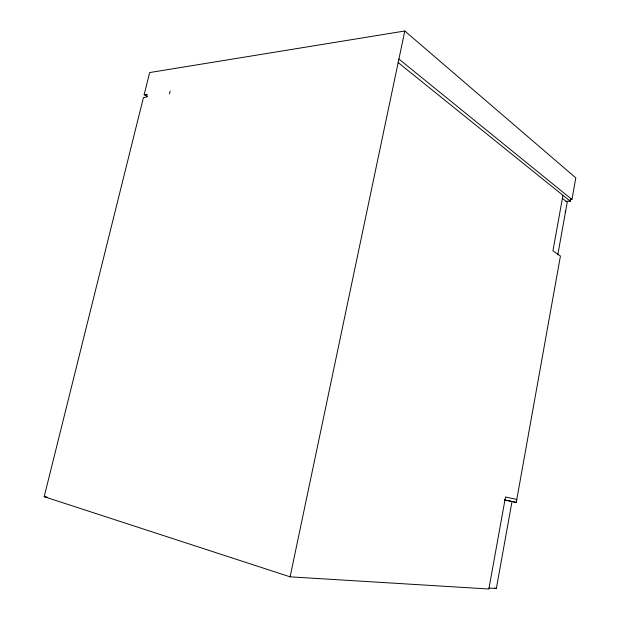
<?xml version="1.0" encoding="UTF-8"?>
<svg xmlns="http://www.w3.org/2000/svg" width="620" height="620" viewBox="0 0 620 620"><rect width="100%" height="100%" fill="white"/><g stroke="black" fill="none" stroke-linecap="round" stroke-linejoin="round"><path stroke-width="0.93" d="M489.087 588.062L496.349 588.519L512.011 501.51L504.447 499.898M565.2 212.242L565.502 210.552M557.783 254.874L567.238 202.267L562.363 198.369M512.011 501.51L516.259 502.417L560.441 256.006L552.932 250.829L562.952 195.339M566.029 201.299L570.261 201.229L570.749 198.508M570.013 199.524L571.942 199.485L575.81 177.893L404.798 31L149.653 72.563L144.142 94.744L147.521 96.627M144.142 94.744L147.18 94.318L146.491 97.108L143.445 97.526L44.191 496.69L290.098 576.832L404.798 31M169.438 93.953L170.143 91.101M290.098 576.832L488.847 589L505.502 496.976L516.786 499.441M44.191 496.69L47.066 497.046M504.959 500.007L516.259 502.417M494.489 587.993L496.349 588.519M398.164 62.573L570.261 201.229M398.908 59.047L571.942 199.485"/></g></svg>
